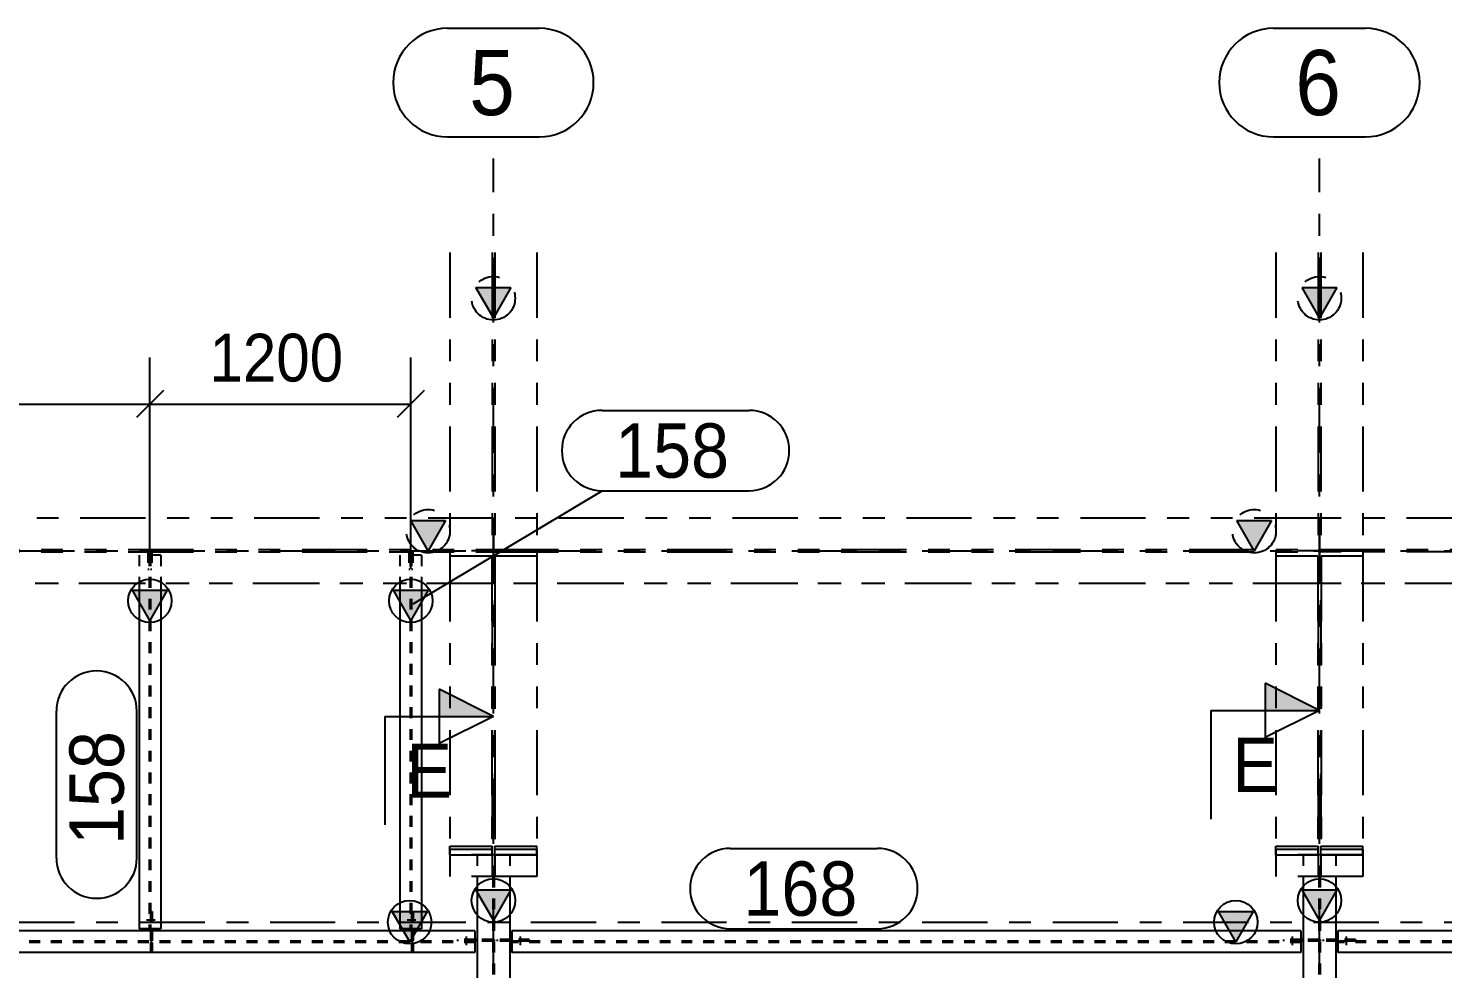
# Model space of a CAD drawing. Header units: millimetres. Extents: x 0 to 594, y 0 to 420.
# Drawn here: x 171.3 to 236.4, y 329.1 to 372.4 of the extents above; entities that cross this region are included whole.
import ezdxf

# ---------------------------------------------------------------- set-up
doc = ezdxf.new("R2010")
doc.units = ezdxf.units.MM
doc.header["$MEASUREMENT"] = 0
for name, pattern in [('XKITLINE00', [0]), ('XKITLINE02', [4, 2, -2]), ('XKITLINE03', [6, 3, -1, 1, -1]), ('XKITLINE04', [3, 0.5, -0.5, 0.5, -0.5, 0.5, -0.5]), ('XKITLINE05', [8, 3, -1, 1, -1, 1, -1])]:
    doc.linetypes.add(name, pattern=pattern)
for name, color, linetype in [('cut', 7, 'Continuous'), ('dimension', 7, 'Continuous'), ('grid', 7, 'Continuous'), ('mark', 7, 'Continuous'), ('part1', 7, 'Continuous')]:
    doc.layers.add(name, color=color, linetype=linetype)
doc.styles.add('STYLE_1', font='arial.ttf', dxfattribs={"height": 0.2})

# ---------------------------------------------------------------- blocks, each defined once
blk = doc.blocks.new('*D2175')
at = {"layer": 'grid', "color": 4, "linetype": 'XKITLINE03'}
blk.add_line((1228.871, 1870.376), (1642.443, 1870.376), dxfattribs=at)
blk = doc.blocks.new('*D2176')
at = {"layer": 'grid', "color": 4, "linetype": 'XKITLINE03'}
blk.add_line((1228.871, 1887.476), (1642.443, 1887.476), dxfattribs=at)
blk = doc.blocks.new('*D2232')
at = {"layer": 'dimension', "color": 1, "linetype": 'XKITLINE00'}
for p, q in [((1318.341, 1888.476), (1318.341, 1896.369)), ((1343.341, 1886.769), (1343.341, 1896.369)), ((1318.964, 1894.851), (1317.719, 1893.606)), ((1343.964, 1894.851), (1342.719, 1893.606)), ((1318.341, 1894.229), (1343.341, 1894.229))]:
    blk.add_line(p, q, dxfattribs=at)
at = {"layer": 'dimension', "color": 1, "style": 'STYLE_1', "width": 0.9}
blk.add_text('2500', height=2.2, dxfattribs=at).set_placement((1327.578, 1895.269))
blk = doc.blocks.new('*D2236')
at = {"layer": 'part1', "color": 0, "linetype": 'XKITLINE00'}
for p, q in [((1355.291, 1869.476), (1354.491, 1870.876)), ((1354.491, 1870.876), (1356.091, 1870.876)), ((1356.091, 1870.876), (1355.291, 1869.476)), ((1319.191, 1869.976), (1319.191, 1868.976)), ((1358.291, 1869.976), (1319.191, 1869.976)), ((1358.291, 1869.976), (1358.291, 1868.976)), ((1358.291, 1868.976), (1319.191, 1868.976))]:
    blk.add_line(p, q, dxfattribs=at)
at = {"layer": 'part1', "color": 2, "linetype": 'XKITLINE04'}
for p, q in [((1358.291, 1869.504), (1319.191, 1869.504)), ((1358.291, 1869.449), (1319.191, 1869.449))]:
    blk.add_line(p, q, dxfattribs=at)
at = {"layer": 'part1', "color": 0, "linetype": 'XKITLINE00'}
blk.add_circle((1355.291, 1870.376), 1, dxfattribs=at)
at = {"layer": 'part1', "color": 0}
blk.add_solid([(1354.491, 1870.876), (1356.091, 1870.876), (1354.491, 1870.876), (1355.291, 1869.476)], dxfattribs=at)
blk = doc.blocks.new('*D2237')
at = {"layer": 'part1', "color": 6, "linetype": 'XKITLINE05'}
for p, q in [((1318.341, 1888.976), (1318.341, 1887.476)), ((1359.141, 1888.976), (1318.341, 1888.976)), ((1356.141, 1887.476), (1355.341, 1888.876)), ((1355.341, 1888.876), (1356.941, 1888.876)), ((1356.941, 1888.876), (1356.141, 1887.476)), ((1359.141, 1888.976), (1359.141, 1887.476)), ((1318.341, 1887.531), (1359.141, 1887.531)), ((1318.341, 1887.476), (1318.341, 1885.976)), ((1359.141, 1887.476), (1359.141, 1885.976)), ((1318.341, 1887.421), (1359.141, 1887.421)), ((1359.141, 1885.976), (1318.341, 1885.976)), ((1318.421, 1885.976), (1318.341, 1885.976)), ((1359.071, 1885.976), (1318.421, 1885.976))]:
    blk.add_line(p, q, dxfattribs=at)
blk.add_circle((1356.141, 1888.376), 1, dxfattribs=at)
at = {"layer": 'part1', "color": 6}
blk.add_solid([(1355.341, 1888.876), (1356.941, 1888.876), (1355.341, 1888.876), (1356.141, 1887.476)], dxfattribs=at)
blk = doc.blocks.new('*D2238')
at = {"layer": 'part1', "color": 0, "linetype": 'XKITLINE02'}
blk.add_line((1357.891, 1869.716), (1357.891, 1869.316), dxfattribs=at)
blk.add_line((1357.891, 1869.716), (1357.891, 1869.316), dxfattribs=at)
blk = doc.blocks.new('*D2239')
at = {"layer": 'part1', "color": 2, "linetype": 'XKITLINE04'}
for p, q in [((1358.291, 1869.584), (1357.491, 1869.584)), ((1357.491, 1869.584), (1357.491, 1869.504)), ((1358.291, 1869.504), (1357.491, 1869.504)), ((1359.109, 1869.584), (1358.341, 1869.584)), ((1358.341, 1869.504), (1358.341, 1869.584)), ((1359.109, 1869.504), (1358.341, 1869.504)), ((1358.391, 1869.584), (1358.391, 1869.504)), ((1358.391, 1869.504), (1358.391, 1869.584)), ((1358.391, 1869.504), (1358.391, 1869.584)), ((1358.959, 1869.504), (1358.959, 1869.584)), ((1358.959, 1869.504), (1358.959, 1869.584)), ((1359.109, 1869.584), (1359.109, 1869.504))]:
    blk.add_line(p, q, dxfattribs=at)
at = {"layer": 'part1', "color": 0, "linetype": 'XKITLINE00'}
for p, q in [((1358.391, 1869.584), (1358.291, 1869.584)), ((1358.391, 1869.504), (1358.291, 1869.504)), ((1358.341, 1869.504), (1358.341, 1869.584))]:
    blk.add_line(p, q, dxfattribs=at)
blk = doc.blocks.new('*D2240')
at = {"layer": 'part1', "color": 0, "linetype": 'XKITLINE02'}
blk.add_line((1360.391, 1869.316), (1360.391, 1869.716), dxfattribs=at)
blk.add_line((1360.391, 1869.316), (1360.391, 1869.716), dxfattribs=at)
blk = doc.blocks.new('*D2241')
at = {"layer": 'part1', "color": 2, "linetype": 'XKITLINE04'}
for p, q in [((1359.174, 1869.584), (1359.174, 1869.504)), ((1359.941, 1869.584), (1359.174, 1869.584)), ((1359.941, 1869.504), (1359.174, 1869.504)), ((1359.324, 1869.504), (1359.324, 1869.584)), ((1359.324, 1869.504), (1359.324, 1869.584)), ((1359.891, 1869.584), (1359.891, 1869.504)), ((1359.891, 1869.504), (1359.891, 1869.584)), ((1359.891, 1869.504), (1359.891, 1869.584)), ((1359.941, 1869.504), (1359.941, 1869.584)), ((1360.791, 1869.584), (1359.991, 1869.584)), ((1360.791, 1869.504), (1359.991, 1869.504)), ((1360.791, 1869.584), (1360.791, 1869.504))]:
    blk.add_line(p, q, dxfattribs=at)
at = {"layer": 'part1', "color": 0, "linetype": 'XKITLINE00'}
for p, q in [((1359.991, 1869.584), (1359.891, 1869.584)), ((1359.991, 1869.504), (1359.891, 1869.504)), ((1359.941, 1869.504), (1359.941, 1869.584))]:
    blk.add_line(p, q, dxfattribs=at)
blk = doc.blocks.new('*D2244')
at = {"layer": 'part1', "color": 2, "linetype": 'XKITLINE04'}
for p, q in [((1355.369, 1870.876), (1355.369, 1870.076)), ((1355.369, 1870.876), (1355.449, 1870.876)), ((1355.369, 1870.876), (1355.449, 1870.876)), ((1355.449, 1870.876), (1355.449, 1870.076)), ((1355.369, 1870.026), (1355.449, 1870.026)), ((1355.369, 1870.026), (1355.369, 1869.504)), ((1355.369, 1869.976), (1355.449, 1869.976)), ((1355.369, 1869.976), (1355.449, 1869.976)), ((1355.369, 1869.976), (1355.449, 1869.976)), ((1355.369, 1869.976), (1355.449, 1869.976)), ((1355.449, 1870.026), (1355.449, 1869.504)), ((1355.449, 1869.654), (1355.369, 1869.654)), ((1355.449, 1869.504), (1355.369, 1869.504))]:
    blk.add_line(p, q, dxfattribs=at)
at = {"layer": 'part1', "color": 0, "linetype": 'XKITLINE00'}
for p, q in [((1355.369, 1870.076), (1355.369, 1869.976)), ((1355.369, 1870.026), (1355.449, 1870.026)), ((1355.449, 1870.076), (1355.449, 1869.976))]:
    blk.add_line(p, q, dxfattribs=at)
blk = doc.blocks.new('*D2245')
at = {"layer": 'part1', "color": 0, "linetype": 'XKITLINE02'}
blk.add_line((1355.581, 1870.476), (1355.181, 1870.476), dxfattribs=at)
blk.add_line((1355.581, 1870.476), (1355.181, 1870.476), dxfattribs=at)
blk = doc.blocks.new('*D2246')
at = {"layer": 'part1', "color": 2, "linetype": 'XKITLINE04'}
for p, q in [((1355.369, 1869.449), (1355.369, 1868.976)), ((1355.449, 1869.449), (1355.369, 1869.449)), ((1355.449, 1869.299), (1355.369, 1869.299)), ((1355.449, 1869.449), (1355.449, 1868.976)), ((1355.449, 1868.976), (1355.369, 1868.976))]:
    blk.add_line(p, q, dxfattribs=at)
blk = doc.blocks.new('*D2247')
at = {"layer": 'part1', "color": 6, "linetype": 'XKITLINE05'}
for p, q in [((1357.141, 1873.476), (1357.141, 1873.876)), ((1357.141, 1873.876), (1359.081, 1873.876)), ((1359.081, 1873.476), (1359.081, 1873.876)), ((1357.141, 1873.476), (1359.081, 1873.476))]:
    blk.add_line(p, q, dxfattribs=at)
blk = doc.blocks.new('*D2248')
at = {"layer": 'part1', "color": 2, "linetype": 'XKITLINE04'}
for p, q in [((1396.391, 1873.476), (1396.391, 1872.476)), ((1397.081, 1873.476), (1396.391, 1873.476)), ((1397.081, 1873.476), (1397.081, 1872.476)), ((1397.891, 1873.476), (1397.201, 1873.476)), ((1397.201, 1873.476), (1397.201, 1872.476)), ((1397.891, 1873.476), (1397.891, 1846.976)), ((1397.201, 1872.476), (1397.081, 1872.476)), ((1397.109, 1872.476), (1397.109, 1846.976)), ((1397.174, 1872.476), (1397.174, 1846.976))]:
    blk.add_line(p, q, dxfattribs=at)
at = {"layer": 'part1', "color": 0, "linetype": 'XKITLINE00'}
for p, q in [((1396.391, 1872.476), (1396.391, 1846.976)), ((1397.891, 1872.476), (1397.891, 1846.976)), ((1397.141, 1870.476), (1396.341, 1871.876)), ((1396.341, 1871.876), (1397.941, 1871.876)), ((1397.941, 1871.876), (1397.141, 1870.476)), ((1397.891, 1846.976), (1396.391, 1846.976))]:
    blk.add_line(p, q, dxfattribs=at)
blk.add_circle((1397.141, 1871.376), 1, dxfattribs=at)
at = {"layer": 'part1', "color": 0}
blk.add_solid([(1396.341, 1871.876), (1397.941, 1871.876), (1396.341, 1871.876), (1397.141, 1870.476)], dxfattribs=at)
blk = doc.blocks.new('*D2251')
at = {"layer": 'part1', "color": 0, "linetype": 'XKITLINE00'}
for p, q in [((1424.291, 1869.476), (1423.491, 1870.876)), ((1423.491, 1870.876), (1425.091, 1870.876)), ((1425.091, 1870.876), (1424.291, 1869.476)), ((1397.991, 1869.976), (1397.991, 1868.976)), ((1427.291, 1869.976), (1397.991, 1869.976)), ((1427.291, 1869.976), (1427.291, 1868.976)), ((1427.291, 1868.976), (1397.991, 1868.976))]:
    blk.add_line(p, q, dxfattribs=at)
at = {"layer": 'part1', "color": 2, "linetype": 'XKITLINE04'}
for p, q in [((1427.291, 1869.504), (1397.991, 1869.504)), ((1427.291, 1869.449), (1397.991, 1869.449))]:
    blk.add_line(p, q, dxfattribs=at)
at = {"layer": 'part1', "color": 0, "linetype": 'XKITLINE00'}
blk.add_circle((1424.291, 1870.376), 1, dxfattribs=at)
at = {"layer": 'part1', "color": 0}
blk.add_solid([(1423.491, 1870.876), (1425.091, 1870.876), (1423.491, 1870.876), (1424.291, 1869.476)], dxfattribs=at)
blk = doc.blocks.new('*D2264')
at = {"layer": 'part1', "color": 2, "linetype": 'XKITLINE04'}
for p, q in [((1397.174, 1869.584), (1397.174, 1869.504)), ((1397.941, 1869.584), (1397.174, 1869.584)), ((1397.941, 1869.504), (1397.174, 1869.504)), ((1397.324, 1869.504), (1397.324, 1869.584)), ((1397.324, 1869.504), (1397.324, 1869.584)), ((1397.891, 1869.584), (1397.891, 1869.504)), ((1397.891, 1869.504), (1397.891, 1869.584)), ((1397.891, 1869.504), (1397.891, 1869.584)), ((1397.941, 1869.504), (1397.941, 1869.584)), ((1398.791, 1869.584), (1397.991, 1869.584)), ((1398.791, 1869.504), (1397.991, 1869.504)), ((1398.791, 1869.584), (1398.791, 1869.504))]:
    blk.add_line(p, q, dxfattribs=at)
at = {"layer": 'part1', "color": 0, "linetype": 'XKITLINE00'}
for p, q in [((1397.991, 1869.584), (1397.891, 1869.584)), ((1397.991, 1869.504), (1397.891, 1869.504)), ((1397.941, 1869.504), (1397.941, 1869.584))]:
    blk.add_line(p, q, dxfattribs=at)
blk = doc.blocks.new('*D2265')
at = {"layer": 'part1', "color": 0, "linetype": 'XKITLINE02'}
blk.add_line((1398.391, 1869.316), (1398.391, 1869.716), dxfattribs=at)
blk.add_line((1398.391, 1869.316), (1398.391, 1869.716), dxfattribs=at)
blk = doc.blocks.new('*D2266')
at = {"layer": 'part1', "color": 2, "linetype": 'XKITLINE04'}
for p, q in [((1396.291, 1869.584), (1395.491, 1869.584)), ((1395.491, 1869.584), (1395.491, 1869.504)), ((1396.291, 1869.504), (1395.491, 1869.504)), ((1397.109, 1869.584), (1396.341, 1869.584)), ((1396.341, 1869.504), (1396.341, 1869.584)), ((1397.109, 1869.504), (1396.341, 1869.504)), ((1396.391, 1869.584), (1396.391, 1869.504)), ((1396.391, 1869.504), (1396.391, 1869.584)), ((1396.391, 1869.504), (1396.391, 1869.584)), ((1396.959, 1869.504), (1396.959, 1869.584)), ((1396.959, 1869.504), (1396.959, 1869.584)), ((1397.109, 1869.584), (1397.109, 1869.504))]:
    blk.add_line(p, q, dxfattribs=at)
at = {"layer": 'part1', "color": 0, "linetype": 'XKITLINE00'}
for p, q in [((1396.391, 1869.584), (1396.291, 1869.584)), ((1396.391, 1869.504), (1396.291, 1869.504)), ((1396.341, 1869.504), (1396.341, 1869.584))]:
    blk.add_line(p, q, dxfattribs=at)
blk = doc.blocks.new('*D2267')
at = {"layer": 'part1', "color": 0, "linetype": 'XKITLINE02'}
blk.add_line((1395.891, 1869.716), (1395.891, 1869.316), dxfattribs=at)
blk.add_line((1395.891, 1869.716), (1395.891, 1869.316), dxfattribs=at)
blk = doc.blocks.new('*D2268')
at = {"layer": 'part1', "color": 6, "linetype": 'XKITLINE05'}
for p, q in [((1395.141, 1873.476), (1395.141, 1873.876)), ((1395.141, 1873.876), (1397.081, 1873.876)), ((1397.081, 1873.476), (1397.081, 1873.876)), ((1395.141, 1873.476), (1397.081, 1873.476))]:
    blk.add_line(p, q, dxfattribs=at)
blk = doc.blocks.new('*D2274')
at = {"layer": 'part1', "color": 6, "linetype": 'XKITLINE05'}
for p, q in [((1359.141, 1888.976), (1359.141, 1887.476)), ((1397.141, 1888.976), (1359.141, 1888.976)), ((1394.141, 1887.476), (1393.341, 1888.876)), ((1393.341, 1888.876), (1394.941, 1888.876)), ((1394.941, 1888.876), (1394.141, 1887.476)), ((1397.141, 1888.976), (1397.141, 1887.476)), ((1359.141, 1887.531), (1397.141, 1887.531)), ((1359.141, 1887.476), (1359.141, 1885.976)), ((1397.141, 1887.476), (1397.141, 1885.976)), ((1359.141, 1887.421), (1397.141, 1887.421)), ((1397.141, 1885.976), (1359.141, 1885.976)), ((1359.211, 1885.976), (1359.141, 1885.976)), ((1397.071, 1885.976), (1359.211, 1885.976))]:
    blk.add_line(p, q, dxfattribs=at)
blk.add_circle((1394.141, 1888.376), 1, dxfattribs=at)
at = {"layer": 'part1', "color": 6}
blk.add_solid([(1393.341, 1888.876), (1394.941, 1888.876), (1393.341, 1888.876), (1394.141, 1887.476)], dxfattribs=at)
blk = doc.blocks.new('*D2275')
at = {"layer": 'part1', "color": 2, "linetype": 'XKITLINE04'}
for p, q in [((1354.841, 1887.271), (1354.841, 1870.076)), ((1355.841, 1887.271), (1354.841, 1887.271)), ((1355.314, 1887.271), (1355.314, 1870.076)), ((1355.369, 1887.271), (1355.369, 1870.076)), ((1355.841, 1887.271), (1355.841, 1885.976))]:
    blk.add_line(p, q, dxfattribs=at)
at = {"layer": 'part1', "color": 0, "linetype": 'XKITLINE00'}
for p, q in [((1355.341, 1884.271), (1354.541, 1885.671)), ((1354.541, 1885.671), (1356.141, 1885.671)), ((1354.841, 1885.976), (1354.841, 1870.076)), ((1356.141, 1885.671), (1355.341, 1884.271)), ((1355.841, 1885.976), (1355.841, 1870.076)), ((1355.841, 1870.076), (1354.841, 1870.076))]:
    blk.add_line(p, q, dxfattribs=at)
blk.add_circle((1355.341, 1885.171), 1, dxfattribs=at)
at = {"layer": 'part1', "color": 0}
blk.add_solid([(1354.541, 1885.671), (1356.141, 1885.671), (1354.541, 1885.671), (1355.341, 1884.271)], dxfattribs=at)
blk = doc.blocks.new('*D2276')
at = {"layer": 'part1', "color": 2, "linetype": 'XKITLINE04'}
for p, q in [((1355.429, 1887.421), (1355.369, 1887.421)), ((1355.369, 1887.421), (1355.369, 1886.621)), ((1355.429, 1887.421), (1355.429, 1886.621)), ((1355.429, 1886.621), (1355.369, 1886.621))]:
    blk.add_line(p, q, dxfattribs=at)
blk = doc.blocks.new('*D2277')
at = {"layer": 'part1', "color": 2, "linetype": 'XKITLINE04'}
for p, q in [((1355.314, 1887.421), (1355.254, 1887.421)), ((1355.254, 1887.421), (1355.254, 1886.621)), ((1355.314, 1887.421), (1355.314, 1886.621)), ((1355.314, 1886.621), (1355.254, 1886.621))]:
    blk.add_line(p, q, dxfattribs=at)
blk = doc.blocks.new('*D2278')
at = {"layer": 'part1', "color": 6, "linetype": 'XKITLINE05'}
for p, q in [((1397.141, 1888.976), (1397.141, 1887.476)), ((1428.141, 1888.976), (1397.141, 1888.976)), ((1425.141, 1887.476), (1424.341, 1888.876)), ((1424.341, 1888.876), (1425.941, 1888.876)), ((1425.941, 1888.876), (1425.141, 1887.476)), ((1428.141, 1888.976), (1428.141, 1887.476)), ((1397.141, 1887.531), (1428.141, 1887.531)), ((1397.141, 1887.476), (1397.141, 1885.976)), ((1428.141, 1887.476), (1428.141, 1885.976)), ((1428.141, 1887.421), (1397.141, 1887.421)), ((1428.141, 1885.976), (1397.141, 1885.976)), ((1397.211, 1885.976), (1397.141, 1885.976)), ((1428.061, 1885.976), (1397.211, 1885.976))]:
    blk.add_line(p, q, dxfattribs=at)
blk.add_circle((1425.141, 1888.376), 1, dxfattribs=at)
at = {"layer": 'part1', "color": 6}
blk.add_solid([(1424.341, 1888.876), (1425.941, 1888.876), (1424.341, 1888.876), (1425.141, 1887.476)], dxfattribs=at)
blk = doc.blocks.new('*D2440')
at = {"layer": 'mark', "color": 1, "linetype": 'XKITLINE00'}
for p, q in [((1370.041, 1873.776), (1376.804, 1873.776)), ((1370.041, 1870.076), (1376.804, 1870.076))]:
    blk.add_line(p, q, dxfattribs=at)
for centre, start, end in [((1370.041, 1871.926), 90, -90), ((1376.804, 1871.926), -90, 90)]:
    blk.add_arc(centre, 1.85, start, end, dxfattribs=at)
at = {"layer": 'mark', "color": 1, "style": 'STYLE_1', "width": 0.9}
blk.add_text('168', height=2.5, dxfattribs=at).set_placement((1370.641, 1870.676))
blk = doc.blocks.new('*D2441')
at = {"layer": 'mark', "color": 1, "linetype": 'XKITLINE00'}
for p, q in [((1364.139, 1893.941), (1370.902, 1893.941)), ((1355.448, 1885.028), (1364.139, 1890.241)), ((1364.139, 1890.241), (1370.902, 1890.241)), ((1364.139, 1890.241), (1364.139, 1890.241))]:
    blk.add_line(p, q, dxfattribs=at)
for centre, start, end in [((1364.139, 1892.091), 90, -90), ((1370.902, 1892.091), -90, 90)]:
    blk.add_arc(centre, 1.85, start, end, dxfattribs=at)
at = {"layer": 'mark', "color": 1, "style": 'STYLE_1', "width": 0.9}
blk.add_text('158', height=2.5, dxfattribs=at).set_placement((1364.739, 1890.841))
blk = doc.blocks.new('*D2443')
at = {"layer": 'mark', "color": 1, "linetype": 'XKITLINE00'}
for p, q in [((1339.041, 1873.332), (1339.041, 1880.095)), ((1342.741, 1873.332), (1342.741, 1880.095))]:
    blk.add_line(p, q, dxfattribs=at)
for centre, start, end in [((1340.891, 1880.095), 0, 180), ((1340.891, 1873.332), 180, 0)]:
    blk.add_arc(centre, 1.85, start, end, dxfattribs=at)
at = {"layer": 'mark', "color": 1, "style": 'STYLE_1', "width": 0.9}
blk.add_text('158', height=2.5, rotation=90.00021, dxfattribs=at).set_placement((1342.141, 1873.932))
blk = doc.blocks.new('*D2448')
at = {"layer": 'cut', "color": 1, "linetype": 'XKITLINE00'}
for p, q in [((1397.141, 1880.128), (1394.641, 1881.378)), ((1394.641, 1881.378), (1394.641, 1878.878)), ((1392.141, 1880.128), (1392.141, 1875.128)), ((1392.141, 1880.128), (1397.141, 1880.128)), ((1397.141, 1880.128), (1394.641, 1878.878)), ((1392.141, 1840.084), (1392.141, 1845.084)), ((1394.641, 1838.834), (1394.641, 1841.334)), ((1394.641, 1841.334), (1397.141, 1840.084)), ((1392.141, 1840.084), (1397.141, 1840.084)), ((1397.141, 1840.084), (1394.641, 1838.834))]:
    blk.add_line(p, q, dxfattribs=at)
at = {"layer": 'cut', "color": 1}
for points in [[(1394.641, 1881.378), (1397.141, 1880.128), (1394.641, 1881.378), (1394.641, 1880.128)], [(1394.641, 1840.084), (1397.141, 1840.084), (1394.641, 1840.084), (1394.641, 1838.834)]]:
    blk.add_solid(points, dxfattribs=at)
at = {"layer": 'cut', "color": 3, "style": 'STYLE_1', "width": 0.9}
for p in [(1393.141, 1876.378), (1393.141, 1841.334)]:
    blk.add_text('E', height=2.5, dxfattribs=at).set_placement(p)
blk = doc.blocks.new('*D2449')
at = {"layer": 'cut', "color": 1, "linetype": 'XKITLINE00'}
for p, q in [((1359.141, 1879.854), (1356.641, 1881.104)), ((1356.641, 1881.104), (1356.641, 1878.604)), ((1354.141, 1879.854), (1354.141, 1874.854)), ((1354.141, 1879.854), (1359.141, 1879.854)), ((1359.141, 1879.854), (1356.641, 1878.604)), ((1354.141, 1839.763), (1354.141, 1844.763)), ((1356.641, 1838.513), (1356.641, 1841.013)), ((1356.641, 1841.013), (1359.141, 1839.763)), ((1354.141, 1839.763), (1359.141, 1839.763)), ((1359.141, 1839.763), (1356.641, 1838.513))]:
    blk.add_line(p, q, dxfattribs=at)
at = {"layer": 'cut', "color": 1}
for points in [[(1356.641, 1881.104), (1359.141, 1879.854), (1356.641, 1881.104), (1356.641, 1879.854)], [(1356.641, 1839.763), (1359.141, 1839.763), (1356.641, 1839.763), (1356.641, 1838.513)]]:
    blk.add_solid(points, dxfattribs=at)
at = {"layer": 'cut', "color": 3, "style": 'STYLE_1', "width": 0.9}
for p in [(1355.141, 1876.104), (1355.141, 1841.013)]:
    blk.add_text('E', height=2.5, dxfattribs=at).set_placement(p)
blk = doc.blocks.new('*D2450')
at = {"layer": 'dimension', "color": 1, "linetype": 'XKITLINE00'}
for p, q in [((1343.341, 1886.769), (1343.341, 1896.369)), ((1355.341, 1886.651), (1355.341, 1896.369)), ((1343.964, 1894.851), (1342.719, 1893.606)), ((1355.964, 1894.851), (1354.719, 1893.606)), ((1343.341, 1894.229), (1355.341, 1894.229))]:
    blk.add_line(p, q, dxfattribs=at)
at = {"layer": 'dimension', "color": 1, "style": 'STYLE_1', "width": 0.9}
blk.add_text('1200', height=2.2, dxfattribs=at).set_placement((1346.078, 1895.269))
blk = doc.blocks.new('*D2451')
at = {"layer": 'part1', "color": 6, "linetype": 'XKITLINE05'}
for p, q in [((1359.201, 1873.476), (1359.201, 1873.876)), ((1359.201, 1873.876), (1361.141, 1873.876)), ((1361.141, 1873.476), (1361.141, 1873.876)), ((1359.201, 1873.476), (1361.141, 1873.476))]:
    blk.add_line(p, q, dxfattribs=at)
blk = doc.blocks.new('*D2452')
at = {"layer": 'part1', "color": 6, "linetype": 'XKITLINE05'}
for p, q in [((1397.201, 1873.476), (1397.201, 1873.876)), ((1397.201, 1873.876), (1399.141, 1873.876)), ((1399.141, 1873.476), (1399.141, 1873.876)), ((1397.201, 1873.476), (1399.141, 1873.476))]:
    blk.add_line(p, q, dxfattribs=at)
blk = doc.blocks.new('*D2463')
at = {"layer": 'grid', "color": 4, "linetype": 'XKITLINE00'}
for p, q in [((1357.029, 1911.53), (1361.254, 1911.53)), ((1357.029, 1906.53), (1361.254, 1906.53))]:
    blk.add_line(p, q, dxfattribs=at)
at = {"layer": 'grid', "color": 4, "linetype": 'XKITLINE03'}
blk.add_line((1359.141, 1819.981), (1359.141, 1905.53), dxfattribs=at)
at = {"layer": 'grid', "color": 4, "linetype": 'XKITLINE00'}
for centre, start, end in [((1357.029, 1909.03), 90, -90), ((1361.254, 1909.03), -90, 90)]:
    blk.add_arc(centre, 2.5, start, end, dxfattribs=at)
at = {"layer": 'grid', "color": 4, "style": 'STYLE_1', "width": 0.9}
blk.add_text('5', height=3, dxfattribs=at).set_placement((1358.029, 1907.53))
blk = doc.blocks.new('*D2464')
at = {"layer": 'grid', "color": 4, "linetype": 'XKITLINE00'}
for p, q in [((1395.029, 1911.53), (1399.254, 1911.53)), ((1395.029, 1906.53), (1399.254, 1906.53))]:
    blk.add_line(p, q, dxfattribs=at)
at = {"layer": 'grid', "color": 4, "linetype": 'XKITLINE03'}
blk.add_line((1397.141, 1819.981), (1397.141, 1905.53), dxfattribs=at)
at = {"layer": 'grid', "color": 4, "linetype": 'XKITLINE00'}
for centre, start, end in [((1395.029, 1909.03), 90, -90), ((1399.254, 1909.03), -90, 90)]:
    blk.add_arc(centre, 2.5, start, end, dxfattribs=at)
at = {"layer": 'grid', "color": 4, "style": 'STYLE_1', "width": 0.9}
blk.add_text('6', height=3, dxfattribs=at).set_placement((1396.029, 1907.53))
blk = doc.blocks.new('*D2465')
at = {"layer": 'part1', "color": 6, "linetype": 'XKITLINE05'}
for p, q in [((1399.141, 1887.476), (1395.141, 1887.476)), ((1395.141, 1887.476), (1395.141, 1887.226)), ((1399.141, 1887.476), (1399.141, 1887.226)), ((1397.071, 1887.226), (1395.141, 1887.226)), ((1397.071, 1887.226), (1397.071, 1873.726)), ((1399.141, 1887.226), (1397.211, 1887.226)), ((1397.211, 1887.226), (1397.211, 1873.726)), ((1397.071, 1873.726), (1395.141, 1873.726)), ((1395.141, 1873.726), (1395.141, 1873.476)), ((1399.141, 1873.476), (1395.141, 1873.476)), ((1399.141, 1873.726), (1397.211, 1873.726)), ((1399.141, 1873.726), (1399.141, 1873.476))]:
    blk.add_line(p, q, dxfattribs=at)
blk = doc.blocks.new('*D2466')
at = {"layer": 'part1', "color": 6, "linetype": 'XKITLINE05'}
for p, q in [((1361.141, 1887.476), (1357.141, 1887.476)), ((1357.141, 1887.476), (1357.141, 1887.226)), ((1361.141, 1887.476), (1361.141, 1887.226)), ((1359.071, 1887.226), (1357.141, 1887.226)), ((1359.071, 1887.226), (1359.071, 1873.726)), ((1361.141, 1887.226), (1359.211, 1887.226)), ((1359.211, 1887.226), (1359.211, 1873.726)), ((1359.071, 1873.726), (1357.141, 1873.726)), ((1357.141, 1873.726), (1357.141, 1873.476)), ((1361.141, 1873.476), (1357.141, 1873.476)), ((1361.141, 1873.726), (1359.211, 1873.726)), ((1361.141, 1873.726), (1361.141, 1873.476))]:
    blk.add_line(p, q, dxfattribs=at)
blk = doc.blocks.new('*D2468')
at = {"layer": 'part1', "color": 6, "linetype": 'XKITLINE05'}
for p, q in [((1357.141, 1901.201), (1357.141, 1887.476)), ((1359.081, 1901.201), (1359.081, 1872.476)), ((1359.201, 1901.201), (1359.201, 1872.476)), ((1361.141, 1901.201), (1361.141, 1887.476)), ((1359.141, 1898.201), (1358.341, 1899.601)), ((1358.341, 1899.601), (1359.941, 1899.601)), ((1359.941, 1899.601), (1359.141, 1898.201)), ((1357.141, 1887.476), (1357.141, 1887.226)), ((1361.141, 1887.476), (1361.141, 1887.226)), ((1357.141, 1887.226), (1357.141, 1873.726)), ((1361.141, 1887.226), (1361.141, 1873.726)), ((1357.141, 1873.726), (1357.141, 1873.476)), ((1357.141, 1873.476), (1357.141, 1872.476)), ((1361.141, 1873.726), (1361.141, 1873.476)), ((1361.141, 1873.476), (1361.141, 1872.476)), ((1361.141, 1872.476), (1357.141, 1872.476))]:
    blk.add_line(p, q, dxfattribs=at)
blk.add_circle((1359.141, 1899.101), 1, dxfattribs=at)
at = {"layer": 'part1', "color": 6}
blk.add_solid([(1358.341, 1899.601), (1359.941, 1899.601), (1358.341, 1899.601), (1359.141, 1898.201)], dxfattribs=at)
blk = doc.blocks.new('*D2469')
at = {"layer": 'part1', "color": 6, "linetype": 'XKITLINE05'}
for p, q in [((1395.141, 1901.201), (1395.141, 1887.476)), ((1397.081, 1901.201), (1397.081, 1872.476)), ((1397.201, 1901.201), (1397.201, 1872.476)), ((1399.141, 1901.201), (1399.141, 1887.476)), ((1397.141, 1898.201), (1396.341, 1899.601)), ((1396.341, 1899.601), (1397.941, 1899.601)), ((1397.941, 1899.601), (1397.141, 1898.201)), ((1395.141, 1887.476), (1395.141, 1887.226)), ((1399.141, 1887.476), (1399.141, 1887.226)), ((1395.141, 1887.226), (1395.141, 1873.726)), ((1399.141, 1887.226), (1399.141, 1873.726)), ((1395.141, 1873.726), (1395.141, 1873.476)), ((1395.141, 1873.476), (1395.141, 1872.476)), ((1399.141, 1873.726), (1399.141, 1873.476)), ((1399.141, 1873.476), (1399.141, 1872.476)), ((1399.141, 1872.476), (1395.141, 1872.476))]:
    blk.add_line(p, q, dxfattribs=at)
blk.add_circle((1397.141, 1899.101), 1, dxfattribs=at)
at = {"layer": 'part1', "color": 6}
blk.add_solid([(1396.341, 1899.601), (1397.941, 1899.601), (1396.341, 1899.601), (1397.141, 1898.201)], dxfattribs=at)
blk = doc.blocks.new('*D2471')
at = {"layer": 'part1', "color": 2, "linetype": 'XKITLINE04'}
for p, q in [((1343.369, 1870.876), (1343.369, 1870.076)), ((1343.369, 1870.876), (1343.449, 1870.876)), ((1343.369, 1870.876), (1343.449, 1870.876)), ((1343.449, 1870.876), (1343.449, 1870.076)), ((1343.369, 1870.026), (1343.449, 1870.026)), ((1343.369, 1870.026), (1343.369, 1869.504)), ((1343.369, 1869.976), (1343.449, 1869.976)), ((1343.369, 1869.976), (1343.449, 1869.976)), ((1343.369, 1869.976), (1343.449, 1869.976)), ((1343.369, 1869.976), (1343.449, 1869.976)), ((1343.449, 1870.026), (1343.449, 1869.504)), ((1343.449, 1869.654), (1343.369, 1869.654)), ((1343.449, 1869.504), (1343.369, 1869.504))]:
    blk.add_line(p, q, dxfattribs=at)
at = {"layer": 'part1', "color": 0, "linetype": 'XKITLINE00'}
for p, q in [((1343.369, 1870.076), (1343.369, 1869.976)), ((1343.369, 1870.026), (1343.449, 1870.026)), ((1343.449, 1870.076), (1343.449, 1869.976))]:
    blk.add_line(p, q, dxfattribs=at)
blk = doc.blocks.new('*D2472')
at = {"layer": 'part1', "color": 0, "linetype": 'XKITLINE02'}
blk.add_line((1343.581, 1870.476), (1343.181, 1870.476), dxfattribs=at)
blk.add_line((1343.581, 1870.476), (1343.181, 1870.476), dxfattribs=at)
blk = doc.blocks.new('*D2473')
at = {"layer": 'part1', "color": 2, "linetype": 'XKITLINE04'}
for p, q in [((1343.369, 1869.449), (1343.369, 1868.976)), ((1343.449, 1869.449), (1343.369, 1869.449)), ((1343.449, 1869.299), (1343.369, 1869.299)), ((1343.449, 1869.449), (1343.449, 1868.976)), ((1343.449, 1868.976), (1343.369, 1868.976))]:
    blk.add_line(p, q, dxfattribs=at)
blk = doc.blocks.new('*D2474')
at = {"layer": 'part1', "color": 2, "linetype": 'XKITLINE04'}
for p, q in [((1342.841, 1887.271), (1342.841, 1870.076)), ((1343.841, 1887.271), (1342.841, 1887.271)), ((1343.314, 1887.271), (1343.314, 1870.076)), ((1343.369, 1887.271), (1343.369, 1870.076)), ((1343.841, 1887.271), (1343.841, 1885.976))]:
    blk.add_line(p, q, dxfattribs=at)
at = {"layer": 'part1', "color": 0, "linetype": 'XKITLINE00'}
for p, q in [((1343.341, 1884.271), (1342.541, 1885.671)), ((1342.541, 1885.671), (1344.141, 1885.671)), ((1342.841, 1885.976), (1342.841, 1870.076)), ((1344.141, 1885.671), (1343.341, 1884.271)), ((1343.841, 1885.976), (1343.841, 1870.076)), ((1343.841, 1870.076), (1342.841, 1870.076))]:
    blk.add_line(p, q, dxfattribs=at)
blk.add_circle((1343.341, 1885.171), 1, dxfattribs=at)
at = {"layer": 'part1', "color": 0}
blk.add_solid([(1342.541, 1885.671), (1344.141, 1885.671), (1342.541, 1885.671), (1343.341, 1884.271)], dxfattribs=at)
blk = doc.blocks.new('*D2475')
at = {"layer": 'part1', "color": 2, "linetype": 'XKITLINE04'}
for p, q in [((1343.429, 1887.421), (1343.369, 1887.421)), ((1343.369, 1887.421), (1343.369, 1886.621)), ((1343.429, 1887.421), (1343.429, 1886.621)), ((1343.429, 1886.621), (1343.369, 1886.621))]:
    blk.add_line(p, q, dxfattribs=at)
blk = doc.blocks.new('*D2476')
at = {"layer": 'part1', "color": 2, "linetype": 'XKITLINE04'}
for p, q in [((1343.314, 1887.421), (1343.254, 1887.421)), ((1343.254, 1887.421), (1343.254, 1886.621)), ((1343.314, 1887.421), (1343.314, 1886.621)), ((1343.314, 1886.621), (1343.254, 1886.621))]:
    blk.add_line(p, q, dxfattribs=at)
blk = doc.blocks.new('*D2477')
at = {"layer": 'part1', "color": 2, "linetype": 'XKITLINE04'}
for p, q in [((1358.391, 1873.476), (1358.391, 1872.476)), ((1359.081, 1873.476), (1358.391, 1873.476)), ((1359.081, 1873.476), (1359.081, 1872.476)), ((1359.891, 1873.476), (1359.201, 1873.476)), ((1359.201, 1873.476), (1359.201, 1872.476)), ((1359.891, 1873.476), (1359.891, 1846.976)), ((1359.201, 1872.476), (1359.081, 1872.476)), ((1359.109, 1872.476), (1359.109, 1846.976)), ((1359.174, 1872.476), (1359.174, 1846.976))]:
    blk.add_line(p, q, dxfattribs=at)
at = {"layer": 'part1', "color": 0, "linetype": 'XKITLINE00'}
for p, q in [((1358.391, 1872.476), (1358.391, 1846.976)), ((1359.891, 1872.476), (1359.891, 1846.976)), ((1359.141, 1870.476), (1358.341, 1871.876)), ((1358.341, 1871.876), (1359.941, 1871.876)), ((1359.941, 1871.876), (1359.141, 1870.476)), ((1359.891, 1846.976), (1358.391, 1846.976))]:
    blk.add_line(p, q, dxfattribs=at)
blk.add_circle((1359.141, 1871.376), 1, dxfattribs=at)
at = {"layer": 'part1', "color": 0}
blk.add_solid([(1358.341, 1871.876), (1359.941, 1871.876), (1358.341, 1871.876), (1359.141, 1870.476)], dxfattribs=at)
blk = doc.blocks.new('*D2480')
at = {"layer": 'part1', "color": 0, "linetype": 'XKITLINE00'}
for p, q in [((1393.291, 1869.476), (1392.491, 1870.876)), ((1392.491, 1870.876), (1394.091, 1870.876)), ((1394.091, 1870.876), (1393.291, 1869.476)), ((1359.991, 1869.976), (1359.991, 1868.976)), ((1396.291, 1869.976), (1359.991, 1869.976)), ((1396.291, 1869.976), (1396.291, 1868.976)), ((1396.291, 1868.976), (1359.991, 1868.976))]:
    blk.add_line(p, q, dxfattribs=at)
at = {"layer": 'part1', "color": 2, "linetype": 'XKITLINE04'}
for p, q in [((1396.291, 1869.504), (1359.991, 1869.504)), ((1396.291, 1869.449), (1359.991, 1869.449))]:
    blk.add_line(p, q, dxfattribs=at)
at = {"layer": 'part1', "color": 0, "linetype": 'XKITLINE00'}
blk.add_circle((1393.291, 1870.376), 1, dxfattribs=at)
at = {"layer": 'part1', "color": 0}
blk.add_solid([(1392.491, 1870.876), (1394.091, 1870.876), (1392.491, 1870.876), (1393.291, 1869.476)], dxfattribs=at)

msp = doc.modelspace()

# ---------------------------------------------------------------- block references
at = {"layer": 'cut'}
for name in ['*D2448', '*D2449']:
    msp.add_blockref(name, (-1166.435, -1539.151), dxfattribs=at)
at = {"layer": 'dimension'}
for name in ['*D2232', '*D2450']:
    msp.add_blockref(name, (-1166.435, -1539.151), dxfattribs=at)
at = {"layer": 'grid'}
for name in ['*D2463', '*D2464', '*D2176', '*D2175']:
    msp.add_blockref(name, (-1166.435, -1539.151), dxfattribs=at)
at = {"layer": 'mark'}
for name in ['*D2441', '*D2443', '*D2440']:
    msp.add_blockref(name, (-1166.435, -1539.151), dxfattribs=at)
at = {"layer": 'part1'}
for name in ['*D2468', '*D2469', '*D2237', '*D2274', '*D2278', '*D2474', '*D2476', '*D2475', '*D2275', '*D2277', '*D2276', '*D2466', '*D2465', '*D2247', '*D2451', '*D2268', '*D2452', '*D2477', '*D2248', '*D2236', '*D2480', '*D2251', '*D2472', '*D2471', '*D2245', '*D2244', '*D2238', '*D2240', '*D2267', '*D2265', '*D2473', '*D2246', '*D2239', '*D2241', '*D2266', '*D2264']:
    msp.add_blockref(name, (-1166.435, -1539.151), dxfattribs=at)

doc.saveas('drawing.dxf')
